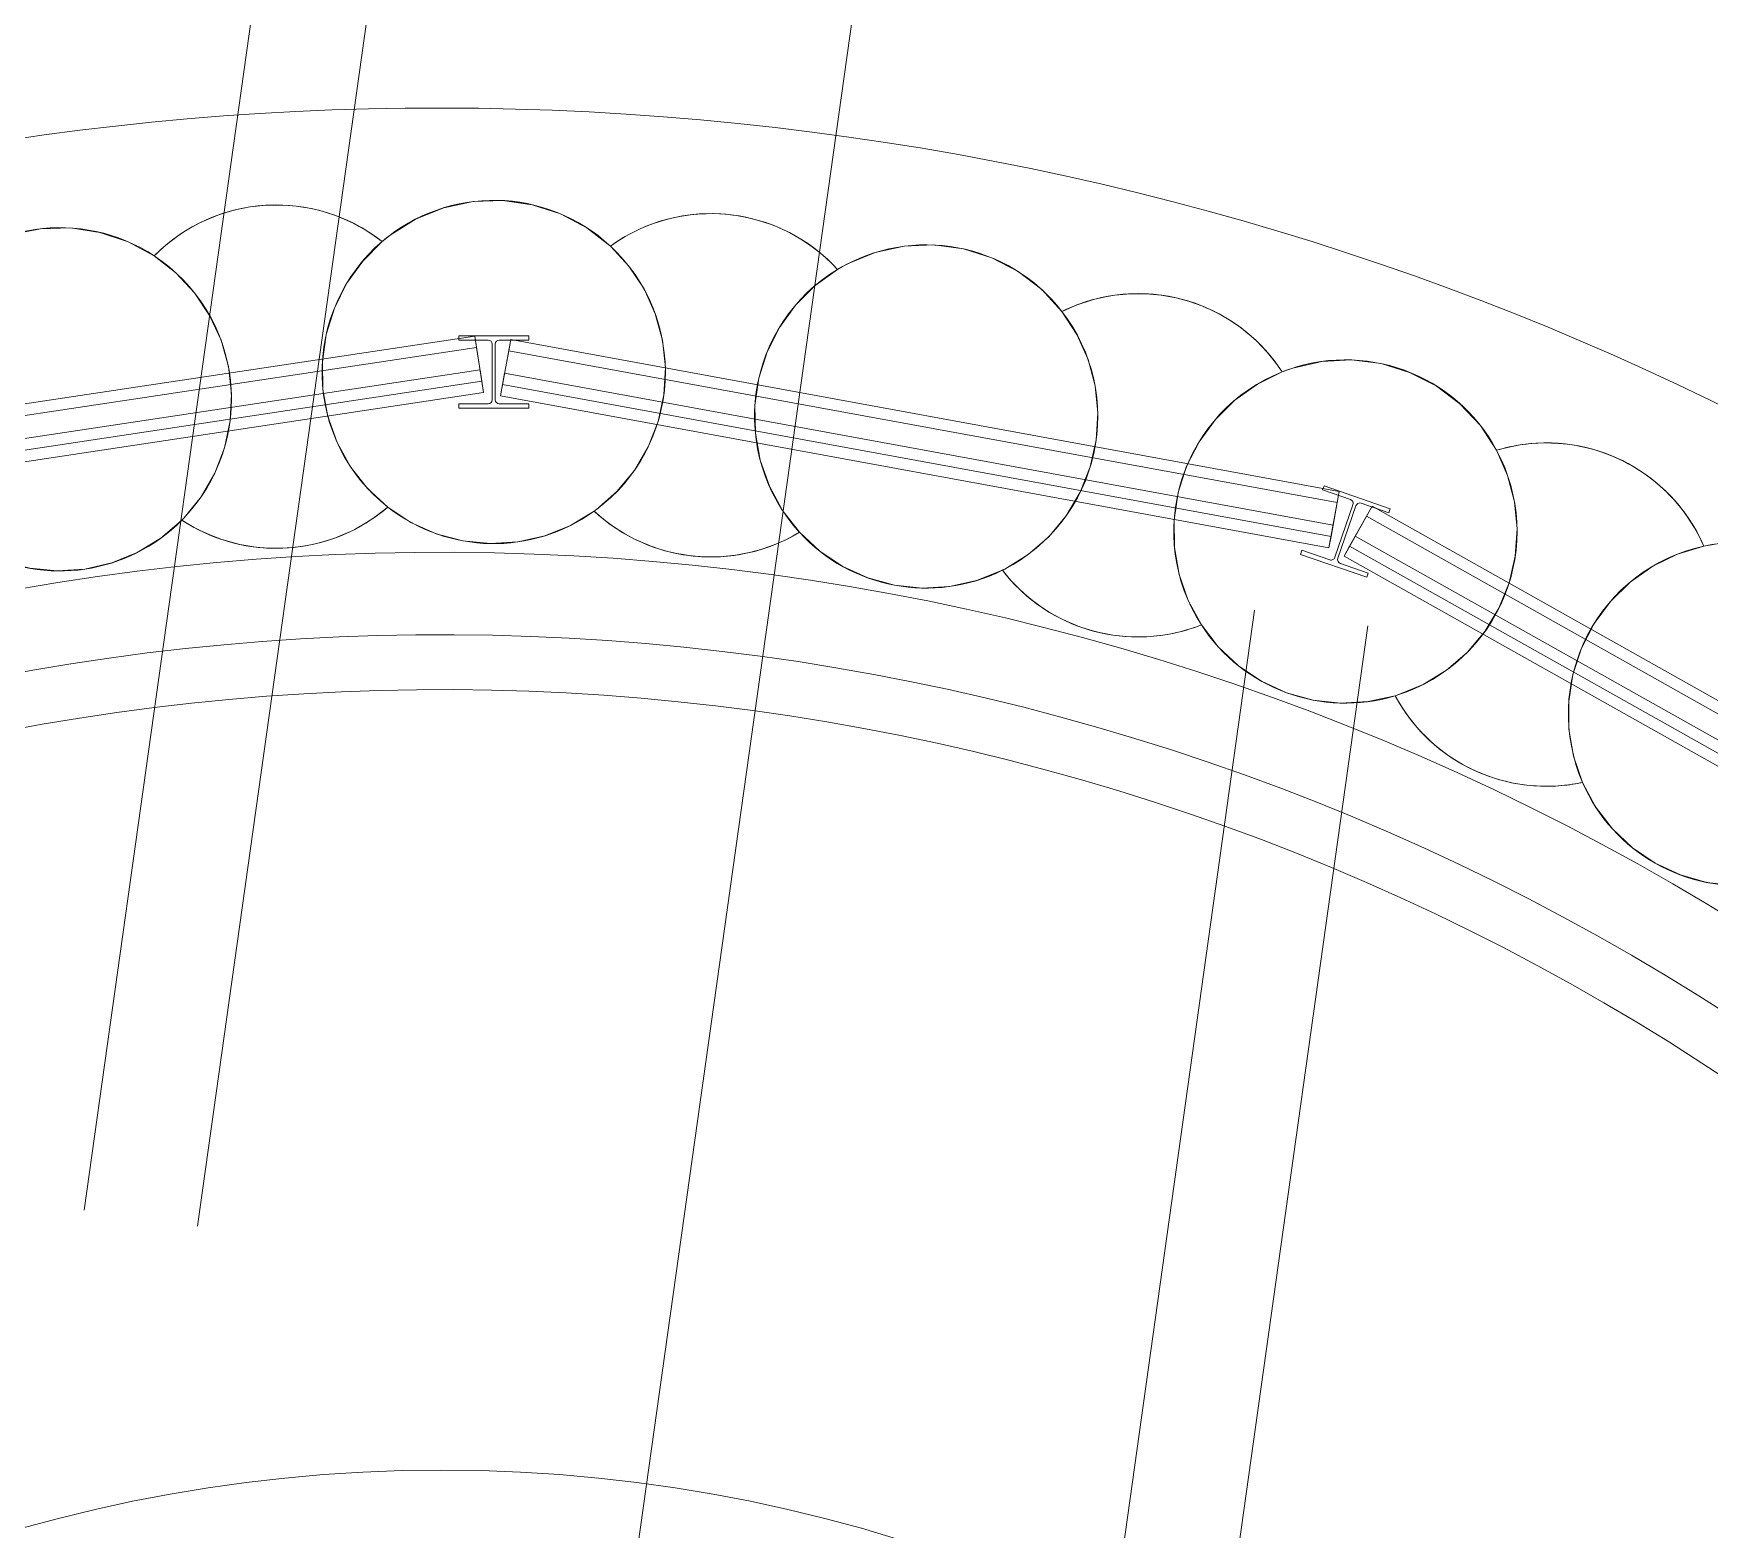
# Model space of a CAD drawing. Header units: metres. Extents: x 1753726 to 1755216, y 5920592 to 5921703.
# Drawn here: x 1754035.179 to 1754038.84, y 5920871.54 to 5920874.808 of the extents above; entities that cross this region are included whole.
import ezdxf

# ---------------------------------------------------------------- set-up
doc = ezdxf.new("R2010")
doc.units = ezdxf.units.M
doc.linetypes.add('CENTER', pattern=[50.8, 31.75, -6.35, 6.35, -6.35])
doc.linetypes.add('HIDDEN2', pattern=[4.7625, 3.175, -1.5875])
for name, color, linetype, lineweight in [('A-FLOR-____-OTLN', 9, 'Continuous', 9), ('A-WALL-____-OTLN', 2, 'Continuous', 9), ('P-PIPE-____-CNTR', 1, 'CENTER', 9), ('P-PIPE-____-OTLN', 6, 'HIDDEN2', 18), ('S-BEAM-____-OTLN', 7, 'Continuous', 9), ('S-FNDN-____-OTLN', 7, 'Continuous', 9)]:
    doc.layers.add(name, color=color, linetype=linetype, lineweight=lineweight)

# ---------------------------------------------------------------- blocks, each defined once
blk = doc.blocks.new('308492-ARUP-TUTB-MOD-0001_rvt-1-X-ARUP-GL-HERNE_BAY_ALIGNMENT')
at = {"layer": 'P-PIPE-____-CNTR'}
blk.add_line((1754036.3653, 5920870.5502), (1754042.3092, 5920912.9316), dxfattribs=at)
blk.add_line((1754036.3653, 5920870.5502), (1754042.3092, 5920912.9316), dxfattribs=at)
at = {"layer": 'P-PIPE-____-OTLN'}
for p, q in [((1754041.0218, 5920913.1121), (1754035.0779, 5920870.7307)), ((1754041.2694, 5920913.0774), (1754035.3255, 5920870.696)), ((1754037.4052, 5920870.4043), (1754043.3491, 5920912.7857)), ((1754037.6527, 5920870.3696), (1754043.5966, 5920912.751))]:
    blk.add_line(p, q, dxfattribs=at)
blk = doc.blocks.new('Arup_Beam_Steel I Section_UC_AU1 - 150UC30-4478124-X-ARUP-GL-HERNE_BAY_ALIGNMENT')
at = {"layer": 'S-BEAM-____-OTLN'}
for p, q in [((1754036.2605, 5920874.1475), (1754036.1075, 5920874.1475)), ((1754036.1075, 5920874.1475), (1754036.1075, 5920874.1381)), ((1754036.1075, 5920874.1381), (1754036.1075, 5920874.1475)), ((1754036.1075, 5920874.1475), (1754036.2605, 5920874.1475)), ((1754036.1075, 5920874.1381), (1754036.1718, 5920874.1381)), ((1754036.1718, 5920874.1381), (1754036.1075, 5920874.1381)), ((1754036.1807, 5920874.1292), (1754036.1807, 5920874.0078)), ((1754036.1807, 5920874.0078), (1754036.1807, 5920874.1292)), ((1754036.1873, 5920874.0078), (1754036.1873, 5920874.1292)), ((1754036.1873, 5920874.1292), (1754036.1873, 5920874.0078)), ((1754036.1962, 5920874.1381), (1754036.2605, 5920874.1381)), ((1754036.2605, 5920874.1381), (1754036.1962, 5920874.1381)), ((1754036.2605, 5920874.1381), (1754036.2605, 5920874.1475)), ((1754036.2605, 5920874.1475), (1754036.2605, 5920874.1381)), ((1754036.1718, 5920873.9989), (1754036.1075, 5920873.9989)), ((1754036.1075, 5920873.9989), (1754036.1075, 5920873.9895)), ((1754036.1075, 5920873.9895), (1754036.1075, 5920873.9989)), ((1754036.1075, 5920873.9989), (1754036.1718, 5920873.9989)), ((1754036.1075, 5920873.9895), (1754036.2605, 5920873.9895)), ((1754036.2605, 5920873.9895), (1754036.1075, 5920873.9895)), ((1754036.2605, 5920873.9989), (1754036.1962, 5920873.9989)), ((1754036.1962, 5920873.9989), (1754036.2605, 5920873.9989)), ((1754036.2605, 5920873.9895), (1754036.2605, 5920873.9989)), ((1754036.2605, 5920873.9989), (1754036.2605, 5920873.9895))]:
    blk.add_line(p, q, dxfattribs=at)
blk.add_arc((1754036.1962, 5920874.1292), 0.0089, 90, 180, dxfattribs=at)
blk.add_arc((1754036.1962, 5920874.1292), 0.0089, 90, 180, dxfattribs=at)
for centre, start_param, end_param in [((1754036.1718, 5920874.1292), 0, 1.570796), ((1754036.1718, 5920874.1292), 0, 1.570796), ((1754036.1718, 5920874.0078), 4.712389, 6.283185), ((1754036.1718, 5920874.0078), 4.712389, 6.283185), ((1754036.1962, 5920874.0078), 3.141593, 4.712389), ((1754036.1962, 5920874.0078), 3.141593, 4.712389)]:
    blk.add_ellipse(centre, major_axis=(0.0089, 0), ratio=1, start_param=start_param, end_param=end_param, dxfattribs=at)
blk = doc.blocks.new('Arup_Beam_Steel I Section_UC_AU1 - 150UC30-4478125-X-ARUP-GL-HERNE_BAY_ALIGNMENT')
at = {"layer": 'S-BEAM-____-OTLN'}
for p, q in [((1754037.9978, 5920873.8196), (1754037.9948, 5920873.8107)), ((1754037.9948, 5920873.8107), (1754037.9978, 5920873.8196)), ((1754037.9948, 5920873.8107), (1754038.0556, 5920873.7898)), ((1754038.0556, 5920873.7898), (1754037.9948, 5920873.8107)), ((1754038.1425, 5920873.7699), (1754037.9978, 5920873.8196)), ((1754037.9978, 5920873.8196), (1754038.1425, 5920873.7699)), ((1754038.0611, 5920873.7785), (1754038.0217, 5920873.6637)), ((1754038.0217, 5920873.6637), (1754038.0611, 5920873.7785)), ((1754038.0279, 5920873.6615), (1754038.0674, 5920873.7763)), ((1754038.0674, 5920873.7763), (1754038.0279, 5920873.6615)), ((1754038.0787, 5920873.7819), (1754038.1395, 5920873.761)), ((1754038.1395, 5920873.761), (1754038.0787, 5920873.7819)), ((1754038.1395, 5920873.761), (1754038.1425, 5920873.7699)), ((1754038.1425, 5920873.7699), (1754038.1395, 5920873.761)), ((1754037.9496, 5920873.679), (1754037.9465, 5920873.6701)), ((1754037.9465, 5920873.6701), (1754037.9496, 5920873.679)), ((1754037.9465, 5920873.6701), (1754038.0912, 5920873.6204)), ((1754038.0912, 5920873.6204), (1754037.9465, 5920873.6701)), ((1754038.0104, 5920873.6581), (1754037.9496, 5920873.679)), ((1754037.9496, 5920873.679), (1754038.0104, 5920873.6581)), ((1754038.0943, 5920873.6293), (1754038.0335, 5920873.6502)), ((1754038.0335, 5920873.6502), (1754038.0943, 5920873.6293)), ((1754038.0912, 5920873.6204), (1754038.0943, 5920873.6293)), ((1754038.0943, 5920873.6293), (1754038.0912, 5920873.6204))]:
    blk.add_line(p, q, dxfattribs=at)
for centre, major_axis, start_param, end_param in [((1754038.0527, 5920873.7814), (0.00888, 0.00059), 5.886015, 7.456811), ((1754038.0527, 5920873.7814), (0.00888, 0.00059), 5.886015, 7.456811), ((1754038.0758, 5920873.7734), (-0.00878, 0.00146), 4.547042, 6.117838), ((1754038.0758, 5920873.7734), (-0.00878, 0.00146), 4.547042, 6.117838), ((1754038.0133, 5920873.6665), (-0.00878, 0.00146), 1.405449, 2.976246), ((1754038.0133, 5920873.6665), (-0.00878, 0.00146), 1.405449, 2.976246), ((1754038.0364, 5920873.6586), (0.00888, 0.00059), 2.744422, 4.315218), ((1754038.0364, 5920873.6586), (0.00888, 0.00059), 2.744422, 4.315218)]:
    blk.add_ellipse(centre, major_axis=major_axis, ratio=1, start_param=start_param, end_param=end_param, dxfattribs=at)
blk = doc.blocks.new('308492-ARUP-STTW-MOD-0300_rvt-1-X-ARUP-GL-HERNE_BAY_ALIGNMENT')
at = {"layer": 'A-WALL-____-OTLN'}
for p, q in [((1754036.1429, 5920874.147), (1754034.3234, 5920873.8732)), ((1754034.3234, 5920873.8732), (1754036.1429, 5920874.147)), ((1754036.1429, 5920874.147), (1754036.1616, 5920874.0234)), ((1754036.1429, 5920874.147), (1754036.1467, 5920874.1223)), ((1754036.1988, 5920874.0165), (1754036.2213, 5920874.1394)), ((1754036.2168, 5920874.1149), (1754036.2213, 5920874.1394)), ((1754038.0312, 5920873.8077), (1754036.2213, 5920874.1394)), ((1754036.2213, 5920874.1394), (1754038.0312, 5920873.8077)), ((1754036.1467, 5920874.1223), (1754034.3272, 5920873.8485)), ((1754036.1467, 5920874.1223), (1754036.1578, 5920874.0482)), ((1754036.2168, 5920874.1149), (1754036.2033, 5920874.0411)), ((1754038.0267, 5920873.7831), (1754036.2168, 5920874.1149)), ((1754034.3346, 5920873.799), (1754036.1541, 5920874.0729)), ((1754036.1541, 5920874.0729), (1754034.3346, 5920873.799)), ((1754036.1541, 5920874.0729), (1754036.1616, 5920874.0234)), ((1754036.1541, 5920874.0729), (1754036.1616, 5920874.0234)), ((1754036.1988, 5920874.0165), (1754036.2078, 5920874.0657)), ((1754036.2078, 5920874.0657), (1754036.1988, 5920874.0165)), ((1754036.2078, 5920874.0657), (1754038.0176, 5920873.7339)), ((1754038.0176, 5920873.7339), (1754036.2078, 5920874.0657)), ((1754034.3383, 5920873.7743), (1754036.1578, 5920874.0482)), ((1754034.342, 5920873.7496), (1754036.1616, 5920874.0234)), ((1754036.1616, 5920874.0234), (1754034.342, 5920873.7496)), ((1754034.342, 5920873.7496), (1754036.1616, 5920874.0234)), ((1754036.1616, 5920874.0234), (1754034.342, 5920873.7496)), ((1754036.1578, 5920874.0482), (1754036.1616, 5920874.0234)), ((1754036.1988, 5920874.0165), (1754036.2033, 5920874.0411)), ((1754036.2033, 5920874.0411), (1754038.0131, 5920873.7093)), ((1754036.1988, 5920874.0165), (1754038.0086, 5920873.6847)), ((1754038.0086, 5920873.6847), (1754036.1988, 5920874.0165)), ((1754036.1988, 5920874.0165), (1754038.0086, 5920873.6847)), ((1754038.0086, 5920873.6847), (1754036.1988, 5920874.0165)), ((1754038.0312, 5920873.8077), (1754038.0086, 5920873.6847)), ((1754038.0312, 5920873.8077), (1754038.0267, 5920873.7831)), ((1754038.0267, 5920873.7831), (1754038.0131, 5920873.7093)), ((1754038.0416, 5920873.666), (1754038.1028, 5920873.775)), ((1754038.0906, 5920873.7532), (1754038.1028, 5920873.775)), ((1754039.7069, 5920872.8735), (1754038.1028, 5920873.775)), ((1754038.1028, 5920873.775), (1754039.7069, 5920872.8735)), ((1754038.0176, 5920873.7339), (1754038.0086, 5920873.6847)), ((1754038.0176, 5920873.7339), (1754038.0086, 5920873.6847)), ((1754038.0906, 5920873.7532), (1754038.0538, 5920873.6878)), ((1754039.6946, 5920872.8518), (1754038.0906, 5920873.7532)), ((1754038.0131, 5920873.7093), (1754038.0086, 5920873.6847)), ((1754038.0416, 5920873.666), (1754038.0661, 5920873.7096)), ((1754038.0661, 5920873.7096), (1754038.0416, 5920873.666)), ((1754038.0416, 5920873.666), (1754038.0538, 5920873.6878)), ((1754038.0538, 5920873.6878), (1754039.6579, 5920872.7864)), ((1754038.0661, 5920873.7096), (1754039.6701, 5920872.8082)), ((1754039.6701, 5920872.8082), (1754038.0661, 5920873.7096)), ((1754038.0416, 5920873.666), (1754039.6456, 5920872.7646)), ((1754039.6456, 5920872.7646), (1754038.0416, 5920873.666)), ((1754038.0416, 5920873.666), (1754039.6456, 5920872.7646)), ((1754039.6456, 5920872.7646), (1754038.0416, 5920873.666))]:
    blk.add_line(p, q, dxfattribs=at)
at = {"layer": 'S-BEAM-____-OTLN'}
for radius in [5.355, 5.355, 5.355, 5.355, 5.055, 5.055, 5.055, 5.055]:
    blk.add_arc((1754036.0701, 5920868.3196), radius, 354.1279, 174.1279, dxfattribs=at)
at = {"layer": 'S-FNDN-____-OTLN', "flags": 128}
for points in [[(1754035.9596, 5920874.3689), (1754036.0149, 5920874.4032), (1754036.0753, 5920874.4274), (1754036.1389, 5920874.4408), (1754036.2039, 5920874.443), (1754036.2683, 5920874.4339), (1754036.3301, 5920874.4139), (1754036.3876, 5920874.3834), (1754036.439, 5920874.3435)], [(1754036.439, 5920874.3435), (1754036.3876, 5920874.3834), (1754036.3301, 5920874.4139), (1754036.2683, 5920874.4339), (1754036.2039, 5920874.443), (1754036.1389, 5920874.4408), (1754036.0753, 5920874.4274), (1754036.0149, 5920874.4032), (1754035.9596, 5920874.3689)], [(1754034.9654, 5920874.2682), (1754035.0143, 5920874.3111), (1754035.0699, 5920874.3449), (1754035.1304, 5920874.3686), (1754035.1942, 5920874.3815), (1754035.2592, 5920874.3831), (1754035.3235, 5920874.3735), (1754035.3852, 5920874.353), (1754035.4424, 5920874.3221)], [(1754035.4424, 5920874.3221), (1754035.3852, 5920874.353), (1754035.3235, 5920874.3735), (1754035.2592, 5920874.3831), (1754035.1942, 5920874.3815), (1754035.1304, 5920874.3686), (1754035.0699, 5920874.3449), (1754035.0143, 5920874.3111), (1754034.9654, 5920874.2682)], [(1754035.9527, 5920873.7733), (1754035.9085, 5920873.8142), (1754035.8713, 5920873.8616), (1754035.8422, 5920873.9143), (1754035.8219, 5920873.9711), (1754035.811, 5920874.0303), (1754035.8097, 5920874.0905), (1754035.8181, 5920874.1502), (1754035.8359, 5920874.2078), (1754035.8627, 5920874.2617), (1754035.8978, 5920874.3107), (1754035.9401, 5920874.3533)], [(1754035.9401, 5920874.3533), (1754035.8978, 5920874.3107), (1754035.8627, 5920874.2617), (1754035.8359, 5920874.2078), (1754035.8181, 5920874.1502), (1754035.8097, 5920874.0905), (1754035.811, 5920874.0303), (1754035.8219, 5920873.9711), (1754035.8422, 5920873.9143), (1754035.8713, 5920873.8616), (1754035.9085, 5920873.8142), (1754035.9527, 5920873.7733)], [(1754035.9401, 5920874.3533), (1754035.9498, 5920874.3613), (1754035.9596, 5920874.3689)], [(1754035.9596, 5920874.3689), (1754035.9498, 5920874.3613), (1754035.9401, 5920874.3533)], [(1754035.4424, 5920874.3221), (1754035.4895, 5920874.2854), (1754035.5302, 5920874.2417), (1754035.5634, 5920874.1921), (1754035.5883, 5920874.1379), (1754035.6044, 5920874.0804), (1754035.6111, 5920874.0211), (1754035.6083, 5920873.9615), (1754035.596, 5920873.9031), (1754035.5747, 5920873.8473), (1754035.5448, 5920873.7957), (1754035.5071, 5920873.7494)], [(1754035.5071, 5920873.7494), (1754035.5448, 5920873.7957), (1754035.5747, 5920873.8473), (1754035.596, 5920873.9031), (1754035.6083, 5920873.9615), (1754035.6111, 5920874.0211), (1754035.6044, 5920874.0804), (1754035.5883, 5920874.1379), (1754035.5634, 5920874.1921), (1754035.5302, 5920874.2417), (1754035.4895, 5920874.2854), (1754035.4424, 5920874.3221)], [(1754036.439, 5920874.3435), (1754036.4794, 5920874.2996), (1754036.5123, 5920874.2498), (1754036.5369, 5920874.1954), (1754036.5526, 5920874.1378), (1754036.5589, 5920874.0785), (1754036.5558, 5920874.0189), (1754036.5432, 5920873.9606), (1754036.5215, 5920873.905), (1754036.4913, 5920873.8535), (1754036.4533, 5920873.8075), (1754036.4085, 5920873.768)], [(1754036.4085, 5920873.768), (1754036.4533, 5920873.8075), (1754036.4913, 5920873.8535), (1754036.5215, 5920873.905), (1754036.5432, 5920873.9606), (1754036.5558, 5920874.0189), (1754036.5589, 5920874.0785), (1754036.5526, 5920874.1378), (1754036.5369, 5920874.1954), (1754036.5123, 5920874.2498), (1754036.4794, 5920874.2996), (1754036.439, 5920874.3435)], [(1754036.9568, 5920874.3046), (1754037.017, 5920874.3293), (1754037.0805, 5920874.3432), (1754037.1455, 5920874.3459), (1754037.2099, 5920874.3374), (1754037.272, 5920874.3179), (1754037.3297, 5920874.2879), (1754037.3813, 5920874.2485), (1754037.4254, 5920874.2006)], [(1754037.4254, 5920874.2006), (1754037.3813, 5920874.2485), (1754037.3297, 5920874.2879), (1754037.272, 5920874.3179), (1754037.2099, 5920874.3374), (1754037.1455, 5920874.3459), (1754037.0805, 5920874.3432), (1754037.017, 5920874.3293), (1754036.9568, 5920874.3046)], [(1754036.852, 5920873.7183), (1754036.815, 5920873.7658), (1754036.7862, 5920873.8187), (1754036.7662, 5920873.8755), (1754036.7555, 5920873.9348), (1754036.7545, 5920873.9951), (1754036.7631, 5920874.0547), (1754036.7812, 5920874.1122), (1754036.8082, 5920874.166), (1754036.8435, 5920874.2148), (1754036.8862, 5920874.2574), (1754036.935, 5920874.2924)], [(1754036.935, 5920874.2924), (1754036.8862, 5920874.2574), (1754036.8435, 5920874.2148), (1754036.8082, 5920874.166), (1754036.7812, 5920874.1122), (1754036.7631, 5920874.0547), (1754036.7545, 5920873.9951), (1754036.7555, 5920873.9348), (1754036.7662, 5920873.8755), (1754036.7862, 5920873.8187), (1754036.815, 5920873.7658), (1754036.852, 5920873.7183)], [(1754036.935, 5920874.2924), (1754036.9458, 5920874.2987), (1754036.9568, 5920874.3046)], [(1754036.9568, 5920874.3046), (1754036.9458, 5920874.2987), (1754036.935, 5920874.2924)], [(1754037.4254, 5920874.2006), (1754037.4581, 5920874.1507), (1754037.4823, 5920874.0961), (1754037.4977, 5920874.0385), (1754037.5036, 5920873.9791), (1754037.5001, 5920873.9195), (1754037.4872, 5920873.8612), (1754037.4652, 5920873.8058), (1754037.4347, 5920873.7545), (1754037.3964, 5920873.7087), (1754037.3513, 5920873.6696), (1754037.3006, 5920873.638)], [(1754037.3006, 5920873.638), (1754037.3513, 5920873.6696), (1754037.3964, 5920873.7087), (1754037.4347, 5920873.7545), (1754037.4652, 5920873.8058), (1754037.4872, 5920873.8612), (1754037.5001, 5920873.9195), (1754037.5036, 5920873.9791), (1754037.4977, 5920874.0385), (1754037.4823, 5920874.0961), (1754037.4581, 5920874.1507), (1754037.4254, 5920874.2006)], [(1754037.9298, 5920874.077), (1754037.9932, 5920874.0915), (1754038.0582, 5920874.0948), (1754038.1227, 5920874.0868), (1754038.1849, 5920874.0677), (1754038.2428, 5920874.0383), (1754038.2948, 5920873.9992), (1754038.3393, 5920873.9518), (1754038.3749, 5920873.8974)], [(1754038.3749, 5920873.8974), (1754038.3393, 5920873.9518), (1754038.2948, 5920873.9992), (1754038.2428, 5920874.0383), (1754038.1849, 5920874.0677), (1754038.1227, 5920874.0868), (1754038.0582, 5920874.0948), (1754037.9932, 5920874.0915), (1754037.9298, 5920874.077)], [(1754037.7299, 5920873.5159), (1754037.7013, 5920873.569), (1754037.6815, 5920873.6259), (1754037.6711, 5920873.6852), (1754037.6704, 5920873.7454), (1754037.6793, 5920873.805), (1754037.6976, 5920873.8624), (1754037.7249, 5920873.9161), (1754037.7605, 5920873.9648), (1754037.8033, 5920874.0071), (1754037.8524, 5920874.042), (1754037.9063, 5920874.0686)], [(1754037.9063, 5920874.0686), (1754037.8524, 5920874.042), (1754037.8033, 5920874.0071), (1754037.7605, 5920873.9648), (1754037.7249, 5920873.9161), (1754037.6976, 5920873.8624), (1754037.6793, 5920873.805), (1754037.6704, 5920873.7454), (1754037.6711, 5920873.6852), (1754037.6815, 5920873.6259), (1754037.7013, 5920873.569), (1754037.7299, 5920873.5159)], [(1754037.9063, 5920874.0686), (1754037.918, 5920874.073), (1754037.9298, 5920874.077)], [(1754037.9298, 5920874.077), (1754037.918, 5920874.073), (1754037.9063, 5920874.0686)], [(1754038.3749, 5920873.8974), (1754038.3989, 5920873.8427), (1754038.4139, 5920873.7849), (1754038.4195, 5920873.7255), (1754038.4156, 5920873.6659), (1754038.4023, 5920873.6078), (1754038.38, 5920873.5524), (1754038.3492, 5920873.5013), (1754038.3106, 5920873.4558), (1754038.2653, 5920873.4169), (1754038.2144, 5920873.3857), (1754038.1592, 5920873.363)], [(1754038.1592, 5920873.363), (1754038.2144, 5920873.3857), (1754038.2653, 5920873.4169), (1754038.3106, 5920873.4558), (1754038.3492, 5920873.5013), (1754038.38, 5920873.5524), (1754038.4023, 5920873.6078), (1754038.4156, 5920873.6659), (1754038.4195, 5920873.7255), (1754038.4139, 5920873.7849), (1754038.3989, 5920873.8427), (1754038.3749, 5920873.8974)], [(1754036.4034, 5920873.7644), (1754036.3518, 5920873.7331), (1754036.2958, 5920873.7105), (1754036.2369, 5920873.6972), (1754036.1766, 5920873.6936), (1754036.1165, 5920873.6996), (1754036.0582, 5920873.7152), (1754036.0031, 5920873.74), (1754035.9527, 5920873.7733)], [(1754035.9527, 5920873.7733), (1754036.0031, 5920873.74), (1754036.0582, 5920873.7152), (1754036.1165, 5920873.6996), (1754036.1766, 5920873.6936), (1754036.2369, 5920873.6972), (1754036.2958, 5920873.7105), (1754036.3518, 5920873.7331), (1754036.4034, 5920873.7644)], [(1754035.5027, 5920873.745), (1754035.457, 5920873.7056), (1754035.4054, 5920873.6741), (1754035.3495, 5920873.6513), (1754035.2906, 5920873.6378), (1754035.2304, 5920873.6339), (1754035.1703, 5920873.6397), (1754035.1119, 5920873.6551), (1754035.0567, 5920873.6796)], [(1754035.0567, 5920873.6796), (1754035.1119, 5920873.6551), (1754035.1703, 5920873.6397), (1754035.2304, 5920873.6339), (1754035.2906, 5920873.6378), (1754035.3495, 5920873.6513), (1754035.4054, 5920873.6741), (1754035.457, 5920873.7056), (1754035.5027, 5920873.745)], [(1754037.2951, 5920873.6352), (1754037.239, 5920873.6129), (1754037.18, 5920873.5998), (1754037.1197, 5920873.5964), (1754037.0597, 5920873.6027), (1754037.0014, 5920873.6186), (1754036.9464, 5920873.6436), (1754036.8962, 5920873.6771), (1754036.852, 5920873.7183)], [(1754036.852, 5920873.7183), (1754036.8962, 5920873.6771), (1754036.9464, 5920873.6436), (1754037.0014, 5920873.6186), (1754037.0597, 5920873.6027), (1754037.1197, 5920873.5964), (1754037.18, 5920873.5998), (1754037.239, 5920873.6129), (1754037.2951, 5920873.6352)], [(1754038.5626, 5920873.1719), (1754038.5431, 5920873.2289), (1754038.5329, 5920873.2883), (1754038.5325, 5920873.3485), (1754038.5416, 5920873.408), (1754038.5602, 5920873.4654), (1754038.5877, 5920873.5189), (1754038.6235, 5920873.5674), (1754038.6666, 5920873.6096), (1754038.7158, 5920873.6443), (1754038.77, 5920873.6706), (1754038.8275, 5920873.688)], [(1754038.8275, 5920873.688), (1754038.77, 5920873.6706), (1754038.7158, 5920873.6443), (1754038.6666, 5920873.6096), (1754038.6235, 5920873.5674), (1754038.5877, 5920873.5189), (1754038.5602, 5920873.4654), (1754038.5416, 5920873.408), (1754038.5325, 5920873.3485), (1754038.5329, 5920873.2883), (1754038.5431, 5920873.2289), (1754038.5626, 5920873.1719)], [(1754038.8275, 5920873.688), (1754038.8398, 5920873.6904), (1754038.8521, 5920873.6924)], [(1754038.8521, 5920873.6924), (1754038.8398, 5920873.6904), (1754038.8275, 5920873.688)], [(1754038.1533, 5920873.3611), (1754038.0943, 5920873.3483), (1754038.034, 5920873.3451), (1754037.974, 5920873.3517), (1754037.9158, 5920873.3678), (1754037.8609, 5920873.393), (1754037.8108, 5920873.4268), (1754037.7667, 5920873.4681), (1754037.7299, 5920873.5159)], [(1754037.7299, 5920873.5159), (1754037.7667, 5920873.4681), (1754037.8108, 5920873.4268), (1754037.8609, 5920873.393), (1754037.9158, 5920873.3678), (1754037.974, 5920873.3517), (1754038.034, 5920873.3451), (1754038.0943, 5920873.3483), (1754038.1533, 5920873.3611)], [(1754038.9547, 5920872.9495), (1754038.8944, 5920872.9466), (1754038.8344, 5920872.9534), (1754038.7763, 5920872.9697), (1754038.7215, 5920872.9952), (1754038.6715, 5920873.0291), (1754038.6277, 5920873.0706), (1754038.591, 5920873.1186), (1754038.5626, 5920873.1719)], [(1754038.5626, 5920873.1719), (1754038.591, 5920873.1186), (1754038.6277, 5920873.0706), (1754038.6715, 5920873.0291), (1754038.7215, 5920872.9952), (1754038.7763, 5920872.9697), (1754038.8344, 5920872.9534), (1754038.8944, 5920872.9466), (1754038.9547, 5920872.9495)]]:
    blk.add_lwpolyline(points, dxfattribs=at)
at = {"layer": 'S-FNDN-____-OTLN'}
for centre, radius, start, end in [((1754036.0701, 5920868.3196), 6.325, 354.12789, 174.12789), ((1754036.0701, 5920868.3196), 6.325, 354.12789, 174.12789), ((1754035.7089, 5920874.0583), 0.375, 51.9133, 123.6016), ((1754036.184, 5920874.0685), 0.375, 47.1764, 130.5531), ((1754035.2363, 5920874.0088), 0.375, 56.6501, 140.0267), ((1754036.6584, 5920874.0394), 0.375, 42.4396, 125.8162), ((1754036.6584, 5920874.0394), 0.375, 42.4396, 114.1279), ((1754036.184, 5920874.0685), 0.375, 130.5531, 231.9133), ((1754036.6584, 5920874.0394), 0.375, 114.1279, 125.8162), ((1754036.6584, 5920874.0394), 0.375, 114.1279, 125.8162), ((1754035.2363, 5920874.0088), 0.375, 316.2332, 56.6501), ((1754035.2363, 5920874.0088), 0.375, 316.2332, 56.6501), ((1754036.184, 5920874.0685), 0.375, 306.7595, 47.1764), ((1754036.184, 5920874.0685), 0.375, 306.7595, 47.1764), ((1754037.1287, 5920873.9713), 0.375, 37.7027, 121.0794), ((1754037.1287, 5920873.9713), 0.375, 37.7027, 121.0794), ((1754037.5918, 5920873.8646), 0.375, 32.9659, 116.3425), ((1754037.1287, 5920873.9713), 0.375, 297.2858, 37.7027), ((1754037.5918, 5920873.8646), 0.375, 104.6542, 116.3425), ((1754038.0445, 5920873.72), 0.375, 111.6057, 212.9659), ((1754038.4837, 5920873.5385), 0.375, 23.4922, 106.8688), ((1754038.4837, 5920873.5385), 0.375, 95.1805, 106.8688), ((1754038.0445, 5920873.72), 0.375, 287.8121, 28.229), ((1754038.0445, 5920873.72), 0.375, 287.8121, 28.229), ((1754035.7089, 5920874.0583), 0.375, 236.6501, 310.5531), ((1754035.7089, 5920874.0583), 0.375, 236.6501, 310.5531), ((1754035.7089, 5920874.0583), 0.375, 303.6016, 310.5531), ((1754035.7089, 5920874.0583), 0.375, 303.6016, 310.5531), ((1754036.184, 5920874.0685), 0.375, 231.9133, 305.8162), ((1754036.184, 5920874.0685), 0.375, 231.9133, 305.8162), ((1754036.184, 5920874.0685), 0.375, 305.8162, 306.7595), ((1754036.184, 5920874.0685), 0.375, 305.8162, 306.7595), ((1754036.6584, 5920874.0394), 0.375, 227.1764, 301.0794), ((1754035.2363, 5920874.0088), 0.375, 241.3869, 315.2899), ((1754035.7089, 5920874.0583), 0.375, 236.6501, 303.6016), ((1754036.6584, 5920874.0394), 0.375, 294.1279, 301.0794), ((1754037.1287, 5920873.9713), 0.375, 222.4396, 296.3425), ((1754037.5918, 5920873.8646), 0.375, 217.7027, 291.6057), ((1754037.5918, 5920873.8646), 0.375, 284.6542, 291.6057), ((1754038.0445, 5920873.72), 0.375, 212.9659, 286.8688), ((1754036.0701, 5920868.3196), 5.175, 354.1279, 174.1279), ((1754036.0701, 5920868.3196), 5.175, 354.1279, 174.1279), ((1754038.0445, 5920873.72), 0.375, 286.8688, 287.8121), ((1754038.0445, 5920873.72), 0.375, 286.8688, 287.8121)]:
    blk.add_arc(centre, radius, start, end, dxfattribs=at)
for centre, major_axis, start_param, end_param in [((1754035.7089, 5920874.0583), (0.3461, 0.1444), 0.510828, 1.966025), ((1754035.7089, 5920874.0583), (0.1648, 0.3369), 6.073305, 7.528502), ((1754035.7089, 5920874.0583), (0.1648, 0.3369), 6.073305, 7.324502), ((1754036.184, 5920874.0685), (-0.0224, 0.3743), 5.475882, 6.931079), ((1754035.2363, 5920874.0088), (-0.2096, 0.311), 5.108057, 6.563253), ((1754036.6584, 5920874.0394), (-0.0518, 0.3714), 5.314568, 6.769765), ((1754036.6584, 5920874.0394), (-0.0518, 0.3714), 5.314568, 6.565765), ((1754035.7089, 5920874.0583), (0.3461, 0.1444), 1.762026, 1.966025), ((1754035.7089, 5920874.0583), (0.0965, 0.3624), 0.846803, 1.050803), ((1754036.184, 5920874.0685), (-0.13, 0.3518), 0.353892, 2.122961), ((1754037.1287, 5920873.9713), (0.2711, 0.2591), 1.350618, 3.119687), ((1754037.1287, 5920873.9713), (0.3176, 0.1994), 1.552625, 3.321695), ((1754037.5918, 5920873.8646), (-0.3672, 0.0759), 3.920671, 5.375868), ((1754037.5918, 5920873.8646), (-0.3712, 0.0532), 3.859284, 5.110481), ((1754037.5918, 5920873.8646), (-0.3672, 0.0759), 3.920671, 5.171868), ((1754037.1287, 5920873.9713), (-0.2668, 0.2635), 2.826132, 4.578738), ((1754037.5918, 5920873.8646), (0.3654, 0.0842), 1.599981, 1.80398), ((1754038.0445, 5920873.72), (0.3684, 0.0703), 0.304145, 1.759342), ((1754038.0445, 5920873.72), (-0.3638, 0.091), 3.879334, 5.334531), ((1754038.0445, 5920873.72), (-0.3709, 0.0556), 5.238305, 7.007374), ((1754038.4837, 5920873.5385), (0.1281, 0.3524), 5.470971, 6.926168), ((1754038.4837, 5920873.5385), (-0.1827, 0.3275), 5.864746, 6.068746), ((1754038.4837, 5920873.5385), (0.1825, 0.3276), 5.630771, 6.881968), ((1754038.4837, 5920873.5385), (0.1281, 0.3524), 5.470971, 6.722169), ((1754036.6584, 5920874.0394), (0.3724, 0.044), 3.847286, 5.137136), ((1754036.6584, 5920874.0394), (0.3735, 0.033), 3.87691, 5.045434), ((1754036.6584, 5920874.0394), (0.3724, 0.044), 3.847286, 5.01581), ((1754035.2363, 5920874.0088), (0.375, 0), 4.212997, 5.502847), ((1754035.2363, 5920874.0088), (0.0992, 0.3616), 4.19973, 4.216193), ((1754035.2363, 5920874.0088), (0.375, 0), 5.502847, 5.51931), ((1754035.7089, 5920874.0583), (0.0738, 0.3677), 2.757695, 3.926219), ((1754038.9065, 5920873.3214), (0.0471, 0.372), 5.165684, 6.620881), ((1754038.9065, 5920873.3214), (0.0648, 0.3694), 5.213431, 6.668628), ((1754036.6584, 5920874.0394), (0.3088, 0.2127), 4.530245, 4.651572), ((1754037.1287, 5920873.9713), (-0.0593, 0.3703), 2.152573, 3.442423), ((1754038.9065, 5920873.3214), (-0.1242, 0.3538), 6.157233, 7.926302), ((1754038.9065, 5920873.3214), (-0.269, 0.2612), 5.694776, 7.463845), ((1754037.1287, 5920873.9713), (-0.1671, 0.3357), 3.139651, 3.156114), ((1754037.1287, 5920873.9713), (0.0839, 0.3655), 3.826891, 3.843354), ((1754037.5918, 5920873.8646), (0.1369, 0.3491), 2.602639, 3.892488), ((1754037.5918, 5920873.8646), (0.062, 0.3698), 2.394952, 3.563476), ((1754037.5918, 5920873.8646), (0.1369, 0.3491), 2.602639, 3.771162), ((1754037.5918, 5920873.8646), (-0.1536, 0.3421), 2.975473, 3.0968), ((1754038.0445, 5920873.72), (0, 0.375), 2.14616, 3.43601), ((1754038.4837, 5920873.5385), (-0.3475, 0.141), 0.878215, 2.168065), ((1754038.4837, 5920873.5385), (-0.3638, 0.091), 0.737742, 2.027592), ((1754038.4837, 5920873.5385), (-0.3526, 0.1277), 0.84018, 2.008704), ((1754038.4837, 5920873.5385), (-0.3638, 0.091), 0.737742, 1.906266), ((1754038.4837, 5920873.5385), (-0.3475, 0.141), 2.046739, 2.168065), ((1754038.4837, 5920873.5385), (0.3607, 0.1026), 4.525774, 4.6471), ((1754038.9065, 5920873.3214), (-0.3744, 0.0217), 0.467971, 1.757821), ((1754038.9065, 5920873.3214), (-0.3712, 0.0532), 0.552377, 1.842227)]:
    blk.add_ellipse(centre, major_axis=major_axis, ratio=1, start_param=start_param, end_param=end_param, dxfattribs=at)
at = {"layer": 'S-BEAM-____-OTLN'}
for name in ['Arup_Beam_Steel I Section_UC_AU1 - 150UC30-4478124-X-ARUP-GL-HERNE_BAY_ALIGNMENT', 'Arup_Beam_Steel I Section_UC_AU1 - 150UC30-4478125-X-ARUP-GL-HERNE_BAY_ALIGNMENT']:
    blk.add_blockref(name, (0, 0), dxfattribs=at)
blk = doc.blocks.new('308492-ARUP-STPW-MOD-1900_rvt-1-X-ARUP-GL-HERNE_BAY_ALIGNMENT')
at = {"layer": 'A-FLOR-____-OTLN'}
blk.add_arc((1754036.0701, 5920868.3196), 3.35, 0, 180, dxfattribs=at)
blk.add_arc((1754036.0701, 5920868.3196), 3.35, 0, 180, dxfattribs=at)

msp = doc.modelspace()

# ---------------------------------------------------------------- block references
for name in ['308492-ARUP-TUTB-MOD-0001_rvt-1-X-ARUP-GL-HERNE_BAY_ALIGNMENT', '308492-ARUP-STPW-MOD-1900_rvt-1-X-ARUP-GL-HERNE_BAY_ALIGNMENT', '308492-ARUP-STTW-MOD-0300_rvt-1-X-ARUP-GL-HERNE_BAY_ALIGNMENT']:
    msp.add_blockref(name, (0, 0))

doc.saveas('drawing.dxf')
